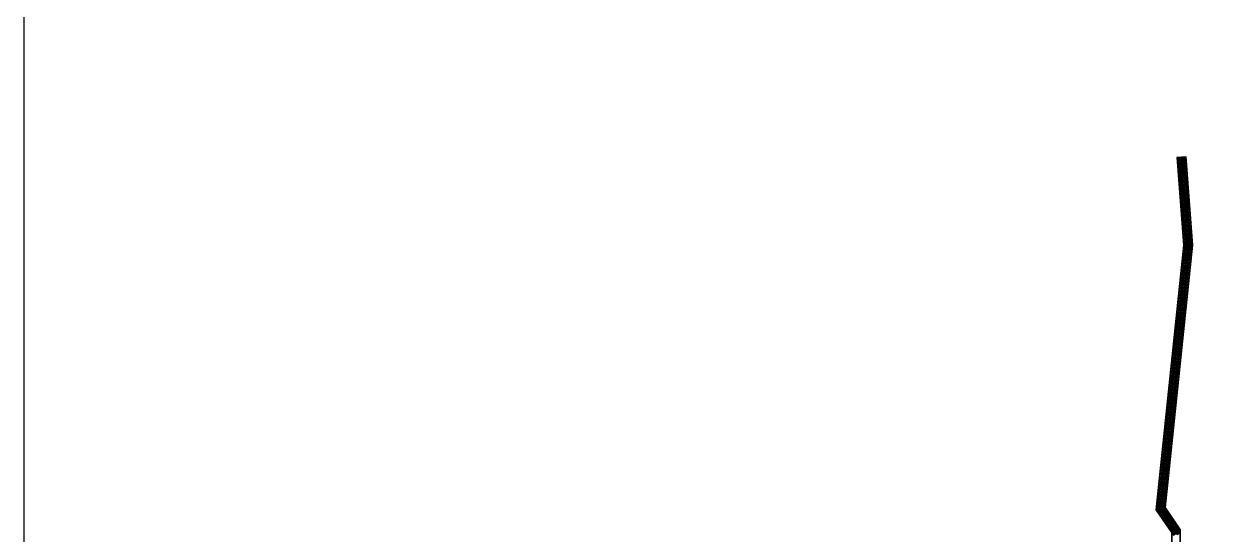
# Model space of a CAD drawing. Extents: x 833816 to 4746262, y -3629782 to -1973088.
# Drawn here: x 1669774 to 2028391, y -2539079 to -2387261 of the extents above; entities that cross this region are included whole.
import ezdxf

# ---------------------------------------------------------------- set-up
doc = ezdxf.new("R2010")
doc.units = 0
doc.header["$LTSCALE"] = 1000
doc.header["$MEASUREMENT"] = 0
doc.layers.add('W-FLOAT_BOWL浮筒', color=253, linetype='Continuous')

# ---------------------------------------------------------------- blocks, each defined once
blk = doc.blocks.new('浮筒')
at = {"layer": 'W-FLOAT_BOWL浮筒'}
blk.add_lwpolyline([(-230, -268), (268, -230), (230, 268), (-268, 230)], close=True, dxfattribs=at)
blk = doc.blocks.new('*U180')
at = {"color": 2, "const_width": 50}
blk.add_lwpolyline([(-1512, 0), (1512, 0)], dxfattribs=at)
blk = doc.blocks.new('*U181')
at = {"color": 0, "linetype": 'ByBlock', "lineweight": -2, "transparency": 16777216}
for p in [(0, 0), (0, -1500), (0, -3000), (0, -4500), (0, -6000), (0, -7500), (0, -9000), (0, -10500), (0, -12000), (0, -13500), (0, -15000), (0, -16500), (0, -18000), (0, -19500), (0, -21000), (0, -22500), (0, -24000)]:
    blk.add_blockref('*U180', p, dxfattribs=at)
blk = doc.blocks.new('*U183')
at = {"color": 2, "const_width": 50}
blk.add_lwpolyline([(-1512, 0), (1512, 0)], dxfattribs=at)
blk = doc.blocks.new('*U191')
at = {"color": 0, "linetype": 'ByBlock', "lineweight": -2, "transparency": 16777216}
for p in [(0, 0), (0, -1500), (0, -3000), (0, -4500), (0, -6000), (0, -7500), (0, -9000), (0, -10500), (0, -12000), (0, -13500), (0, -15000), (0, -16500), (0, -18000), (0, -19500), (0, -21000), (0, -22500), (0, -24000), (0, -25500), (0, -27000), (0, -28500), (0, -30000), (0, -31500), (0, -33000), (0, -34500), (0, -36000), (0, -37500), (0, -39000), (0, -40500), (0, -42000), (0, -43500), (0, -45000), (0, -46500), (0, -48000), (0, -49500), (0, -51000), (0, -52500), (0, -54000), (0, -55500), (0, -57000), (0, -58500), (0, -60000), (0, -61500), (0, -63000), (0, -64500), (0, -66000), (0, -67500), (0, -69000), (0, -70500), (0, -72000), (0, -73500), (0, -75000), (0, -76500), (0, -78000)]:
    blk.add_blockref('*U183', p, dxfattribs=at)
blk = doc.blocks.new('空格子')
at = {"layer": 'W-FLOAT_BOWL浮筒'}
h = blk.add_hatch(dxfattribs=at)
h.set_pattern_fill('ANSI31', color=256, scale=50)
h.set_pattern_definition([(45, (0, 0), (-56.127, 56.127), [])])
h.paths.add_polyline_path([(219, 263), (-280, 225), (-242, -274), (256, -236)])
blk.add_lwpolyline([(-242, -274), (256, -236), (219, 263), (-280, 225)], close=True, dxfattribs=at)
blk = doc.blocks.new('*U178')
at = {"color": 2, "const_width": 50}
blk.add_lwpolyline([(1617, 0), (-1617, 0)], dxfattribs=at)
blk = doc.blocks.new('*U190')
at = {"color": 0, "linetype": 'ByBlock', "lineweight": -2, "transparency": 16777216}
for p in [(0, 0), (0, -1500), (0, -3000), (0, -4500), (0, -6000), (0, -7500)]:
    blk.add_blockref('*U178', p, dxfattribs=at)

msp = doc.modelspace()

# ---------------------------------------------------------------- linework, layer by layer
msp.add_lwpolyline([(1669774, -1973087.8), (4746262.2, -1973087.8), (4746262.2, -3629782), (1669774, -3629782)], close=True)
at = {"color": 5}
for points in [[(2013699.6, -2559492.3), (2013710.8, -2537581.6), (2009194.2, -2530902.6), (2017339, -2452976.4), (2015351.9, -2426717), (2012659.6, -2426920.7), (2014628.4, -2452937.4), (2006406, -2531599.3), (2011010.4, -2538408.2), (2010986.1, -2585582.8)], [(2013599.5, -2559522.1), (2013610.8, -2537612.3), (2009091, -2530928.4), (2017238.6, -2452974.9), (2015259.7, -2426824.3), (2012766.8, -2427012.9), (2014728.8, -2452938.8), (2006509.2, -2531573.4), (2011110.4, -2538377.6), (2011086.1, -2585626.1)]]:
    msp.add_lwpolyline(points, dxfattribs=at)

# ---------------------------------------------------------------- block references
for name, p, rotation in [('空格子', (2013583.1, -2427698.6), 359.9999999994112), ('空格子', (2014081.7, -2427660.9), 359.9999999994112), ('空格子', (2014580.3, -2427623.1), 359.9999999994112), ('*U181', (2014213.3, -2428407.7), 4.32758768826826), ('空格子', (2013696.3, -2429194.3), 359.9999999994112), ('空格子', (2013809.5, -2430690), 359.9999999994112), ('空格子', (2014194.9, -2429156.6), 359.9999999994112), ('空格子', (2014308.1, -2430652.3), 359.9999999994112), ('空格子', (2014693.5, -2429118.9), 359.9999999994112), ('空格子', (2014806.6, -2430614.6), 359.9999999994112), ('空格子', (2013922.7, -2432185.8), 359.9999999994112), ('空格子', (2014035.9, -2433681.5), 359.9999999994112), ('空格子', (2014149.1, -2435177.2), 359.9999999994112), ('空格子', (2014421.3, -2432148), 359.9999999994112), ('空格子', (2014534.4, -2433643.8), 359.9999999994112), ('空格子', (2014647.6, -2435139.5), 359.9999999994112), ('空格子', (2014919.8, -2432110.3), 359.9999999994112), ('空格子', (2015033, -2433606), 359.9999999994112), ('空格子', (2015146.2, -2435101.7), 359.9999999994112), ('空格子', (2014262.2, -2436672.9), 359.9999999994112), ('空格子', (2014375.4, -2438168.6), 359.9999999994112), ('空格子', (2014760.8, -2436635.2), 359.9999999994112), ('空格子', (2014874, -2438130.9), 359.9999999994112), ('空格子', (2015259.4, -2436597.5), 359.9999999994112), ('空格子', (2015372.6, -2438093.2), 359.9999999994112), ('空格子', (2014488.6, -2439664.4), 359.9999999994112), ('空格子', (2014601.8, -2441160.1), 359.9999999994112), ('空格子', (2014987.2, -2439626.6), 359.9999999994112), ('空格子', (2015100.4, -2441122.4), 359.9999999994112), ('空格子', (2015485.8, -2439588.9), 359.9999999994112), ('空格子', (2015599, -2441084.6), 359.9999999994112), ('空格子', (2014715, -2442655.8), 359.9999999994112), ('空格子', (2014828.2, -2444151.5), 359.9999999994112), ('空格子', (2014941.4, -2445647.3), 359.9999999994112), ('空格子', (2015213.6, -2442618.1), 359.9999999994112), ('空格子', (2015326.8, -2444113.8), 359.9999999994112), ('空格子', (2015439.9, -2445609.5), 359.9999999994112), ('空格子', (2015712.1, -2442580.4), 359.9999999994112), ('空格子', (2015825.3, -2444076.1), 359.9999999994112), ('空格子', (2015938.5, -2445571.8), 359.9999999994112), ('空格子', (2015054.6, -2447143), 359.9999999994112), ('空格子', (2015167.8, -2448638.7), 359.9999999994112), ('空格子', (2015553.1, -2447105.3), 359.9999999994112), ('空格子', (2015666.3, -2448601), 359.9999999994112), ('空格子', (2016051.7, -2447067.5), 359.9999999994112), ('空格子', (2016164.9, -2448563.3), 359.9999999994112), ('*U191', (2015964.9, -2453068.2), 354.0331518505606), ('空格子', (2015280.9, -2450134.4), 359.9999999994112), ('空格子', (2015394.1, -2451630.2), 359.9999999994112), ('空格子', (2015779.5, -2450096.7), 359.9999999994112), ('空格子', (2015892.7, -2451592.4), 359.9999999994112), ('空格子', (2016278.1, -2450059), 359.9999999994112), ('空格子', (2016391.3, -2451554.7), 359.9999999994112), ('空格子', (2015097.5, -2456743.2), 349.7055641616595), ('空格子', (2015253.4, -2455251.4), 349.7055641616595), ('空格子', (2015409.4, -2453759.5), 349.7055641616595), ('空格子', (2015594.8, -2456795.2), 349.7055641616595), ('空格子', (2015750.7, -2455303.4), 349.7055641616595), ('空格子', (2015906.7, -2453811.5), 349.7055641616595), ('空格子', (2016248, -2455355.3), 349.7055641616595), ('空格子', (2016404, -2453863.5), 349.7055641616595), ('空格子', (2014785.6, -2459727), 349.7055641616595), ('空格子', (2014941.5, -2458235.1), 349.7055641616595), ('空格子', (2015282.9, -2459779), 349.7055641616595), ('空格子', (2015438.8, -2458287.1), 349.7055641616595), ('空格子', (2015780.2, -2459831), 349.7055641616595), ('空格子', (2015936.1, -2458339.1), 349.7055641616595), ('空格子', (2016092.1, -2456847.2), 349.7055641616595), ('空格子', (2014473.7, -2462710.7), 349.7055641616595), ('空格子', (2014629.7, -2461218.9), 349.7055641616595), ('空格子', (2014971, -2462762.7), 349.7055641616595), ('空格子', (2015127, -2461270.8), 349.7055641616595), ('空格子', (2015468.3, -2462814.7), 349.7055641616595), ('空格子', (2015624.2, -2461322.8), 349.7055641616595), ('空格子', (2014005.9, -2467186.4), 349.7055641616595), ('空格子', (2014161.8, -2465694.5), 349.7055641616595), ('空格子', (2014317.8, -2464202.6), 349.7055641616595), ('空格子', (2014503.2, -2467238.3), 349.7055641616595), ('空格子', (2014659.1, -2465746.5), 349.7055641616595), ('空格子', (2014815.1, -2464254.6), 349.7055641616595), ('空格子', (2015000.5, -2467290.3), 349.7055641616595), ('空格子', (2015156.4, -2465798.4), 349.7055641616595), ('空格子', (2015312.4, -2464306.6), 349.7055641616595), ('空格子', (2013694, -2470170.1), 349.7055641616595), ('空格子', (2013849.9, -2468678.2), 349.7055641616595), ('空格子', (2014191.3, -2470222.1), 349.7055641616595), ('空格子', (2014347.2, -2468730.2), 349.7055641616595), ('空格子', (2014688.6, -2470274.1), 349.7055641616595), ('空格子', (2014844.5, -2468782.2), 349.7055641616595), ('空格子', (2013226.2, -2474645.7), 349.7055641616595), ('空格子', (2013382.1, -2473153.8), 349.7055641616595), ('空格子', (2013538.1, -2471662), 349.7055641616595), ('空格子', (2013723.5, -2474697.7), 349.7055641616595), ('空格子', (2013879.4, -2473205.8), 349.7055641616595), ('空格子', (2014035.3, -2471713.9), 349.7055641616595), ('空格子', (2014220.8, -2474749.7), 349.7055641616595), ('空格子', (2014376.7, -2473257.8), 349.7055641616595), ('空格子', (2014532.6, -2471765.9), 349.7055641616595), ('空格子', (2012914.3, -2477629.5), 349.7055641616595), ('空格子', (2013070.2, -2476137.6), 349.7055641616595), ('空格子', (2013411.6, -2477681.4), 349.7055641616595), ('空格子', (2013567.5, -2476189.6), 349.7055641616595), ('空格子', (2013908.9, -2477733.4), 349.7055641616595), ('空格子', (2014064.8, -2476241.5), 349.7055641616595), ('空格子', (2012602.4, -2480613.2), 349.7055641616595), ('空格子', (2012758.3, -2479121.3), 349.7055641616595), ('空格子', (2013099.7, -2480665.2), 349.7055641616595), ('空格子', (2013255.6, -2479173.3), 349.7055641616595), ('空格子', (2013597, -2480717.2), 349.7055641616595), ('空格子', (2013752.9, -2479225.3), 349.7055641616595), ('空格子', (2012134.6, -2485088.8), 349.7055641616595), ('空格子', (2012290.5, -2483596.9), 349.7055641616595), ('空格子', (2012446.5, -2482105.1), 349.7055641616595), ('空格子', (2012631.9, -2485140.8), 349.7055641616595), ('空格子', (2012787.8, -2483648.9), 349.7055641616595), ('空格子', (2012943.7, -2482157), 349.7055641616595), ('空格子', (2013129.2, -2485192.8), 349.7055641616595), ('空格子', (2013285.1, -2483700.9), 349.7055641616595), ('空格子', (2013441, -2482209), 349.7055641616595), ('空格子', (2011822.7, -2488072.6), 349.7055641616595), ('空格子', (2011978.7, -2486580.7), 349.7055641616595), ('空格子', (2012320, -2488124.5), 349.7055641616595), ('空格子', (2012476, -2486632.7), 349.7055641616595), ('空格子', (2012817.3, -2488176.5), 349.7055641616595), ('空格子', (2012973.2, -2486684.7), 349.7055641616595), ('空格子', (2011354.9, -2492548.2), 349.7055641616595), ('空格子', (2011510.9, -2491056.3), 349.7055641616595), ('空格子', (2011666.8, -2489564.4), 349.7055641616595), ('空格子', (2011852.2, -2492600.2), 349.7055641616595), ('空格子', (2012008.2, -2491108.3), 349.7055641616595), ('空格子', (2012164.1, -2489616.4), 349.7055641616595), ('空格子', (2012349.5, -2492652.1), 349.7055641616595), ('空格子', (2012505.5, -2491160.3), 349.7055641616595), ('空格子', (2012661.4, -2489668.4), 349.7055641616595), ('空格子', (2011043.1, -2495531.9), 349.7055641616595), ('空格子', (2011199, -2494040.1), 349.7055641616595), ('空格子', (2011540.4, -2495583.9), 349.7055641616595), ('空格子', (2011696.3, -2494092), 349.7055641616595), ('空格子', (2012037.7, -2495635.9), 349.7055641616595), ('空格子', (2012193.6, -2494144), 349.7055641616595), ('空格子', (2010731.2, -2498515.7), 349.7055641616595), ('空格子', (2010887.2, -2497023.8), 349.7055641616595), ('空格子', (2011228.5, -2498567.7), 349.7055641616595), ('空格子', (2011384.5, -2497075.8), 349.7055641616595), ('空格子', (2011725.8, -2498619.6), 349.7055641616595), ('空格子', (2011881.7, -2497127.8), 349.7055641616595), ('空格子', (2010263.4, -2502991.3), 349.7055641616595), ('空格子', (2010419.4, -2501499.4), 349.7055641616595), ('空格子', (2010575.3, -2500007.6), 349.7055641616595), ('空格子', (2010760.7, -2503043.3), 349.7055641616595), ('空格子', (2010916.7, -2501551.4), 349.7055641616595), ('空格子', (2011072.6, -2500059.5), 349.7055641616595), ('空格子', (2011258, -2503095.3), 349.7055641616595), ('空格子', (2011414, -2501603.4), 349.7055641616595), ('空格子', (2011569.9, -2500111.5), 349.7055641616595), ('空格子', (2009951.6, -2505975), 349.7055641616595), ('空格子', (2010107.5, -2504483.2), 349.7055641616595), ('空格子', (2010448.9, -2506027), 349.7055641616595), ('空格子', (2010604.8, -2504535.1), 349.7055641616595), ('空格子', (2010946.2, -2506079), 349.7055641616595), ('空格子', (2011102.1, -2504587.1), 349.7055641616595), ('空格子', (2009483.8, -2510450.7), 349.7055641616595), ('空格子', (2009639.7, -2508958.8), 349.7055641616595), ('空格子', (2009795.7, -2507466.9), 349.7055641616595), ('空格子', (2009981.1, -2510502.6), 349.7055641616595), ('空格子', (2010137, -2509010.8), 349.7055641616595), ('空格子', (2010292.9, -2507518.9), 349.7055641616595), ('空格子', (2010478.4, -2510554.6), 349.7055641616595), ('空格子', (2010634.3, -2509062.8), 349.7055641616595), ('空格子', (2010790.2, -2507570.9), 349.7055641616595), ('空格子', (2009171.9, -2513434.4), 349.7055641616595), ('空格子', (2009327.9, -2511942.5), 349.7055641616595), ('空格子', (2009669.2, -2513486.4), 349.7055641616595), ('空格子', (2009825.2, -2511994.5), 349.7055641616595), ('空格子', (2010166.5, -2513538.4), 349.7055641616595), ('空格子', (2010322.4, -2512046.5), 349.7055641616595), ('空格子', (2008860.1, -2516418.2), 349.7055641616595), ('空格子', (2009016, -2514926.3), 349.7055641616595), ('空格子', (2009357.4, -2516470.1), 349.7055641616595), ('空格子', (2009513.3, -2514978.3), 349.7055641616595), ('空格子', (2009854.7, -2516522.1), 349.7055641616595), ('空格子', (2010010.6, -2515030.2), 349.7055641616595), ('空格子', (2008392.3, -2520893.8), 349.7055641616595), ('空格子', (2008548.2, -2519401.9), 349.7055641616595), ('空格子', (2008704.1, -2517910), 349.7055641616595), ('空格子', (2008889.6, -2520945.8), 349.7055641616595), ('空格子', (2009045.5, -2519453.9), 349.7055641616595), ('空格子', (2009201.4, -2517962), 349.7055641616595), ('空格子', (2009386.9, -2520997.7), 349.7055641616595), ('空格子', (2009542.8, -2519505.9), 349.7055641616595), ('空格子', (2009698.7, -2518014), 349.7055641616595), ('空格子', (2008080.4, -2523877.5), 349.7055641616595), ('空格子', (2008236.4, -2522385.6), 349.7055641616595), ('空格子', (2008577.7, -2523929.5), 349.7055641616595), ('空格子', (2008733.6, -2522437.6), 349.7055641616595), ('空格子', (2009075, -2523981.5), 349.7055641616595), ('空格子', (2009230.9, -2522489.6), 349.7055641616595), ('空格子', (2007612.6, -2528353.1), 349.7055641616595), ('空格子', (2007768.5, -2526861.3), 349.7055641616595), ('空格子', (2007924.5, -2525369.4), 349.7055641616595), ('空格子', (2008109.9, -2528405.1), 349.7055641616595), ('空格子', (2008265.8, -2526913.2), 349.7055641616595), ('空格子', (2008421.8, -2525421.4), 349.7055641616595), ('空格子', (2008607.2, -2528457.1), 349.7055641616595), ('空格子', (2008763.1, -2526965.2), 349.7055641616595), ('空格子', (2008919.1, -2525473.4), 349.7055641616595), ('*U190', (2008018.5, -2531902.4), 34.06777891715517), ('空格子', (2007456.7, -2529845), 349.7055641616595), ('空格子', (2007953.9, -2529897), 349.7055641616595), ('空格子', (2008451.2, -2529949), 349.7055641616595), ('空格子', (2009012.8, -2532129.8), 29.74019122825422), ('空格子', (2008184.4, -2532689.9), 29.74019122825422), ('空格子', (2008598.6, -2532409.8), 29.74019122825422), ('空格子', (2009024.6, -2533932.5), 29.74019122825422), ('空格子', (2009438.8, -2533652.4), 29.74019122825422), ('空格子', (2009853, -2533372.3), 29.74019122825422), ('空格子', (2009864.9, -2535175.1), 29.74019122825422), ('空格子', (2010279.1, -2534895), 29.74019122825422), ('空格子', (2010693.3, -2534614.9), 29.74019122825422), ('空格子', (2010705.2, -2536417.6), 29.74019122825422), ('空格子', (2011119.3, -2536137.5), 29.74019122825422), ('空格子', (2011533.5, -2535857.5), 29.74019122825422), ('空格子', (2011545.4, -2537660.2), 29.74019122825422), ('空格子', (2011959.6, -2537380.1), 29.74019122825422), ('空格子', (2012373.8, -2537100), 29.74019122825422)]:
    msp.add_blockref(name, p, dxfattribs=dict(rotation=rotation))
at = {"layer": 'W-FLOAT_BOWL浮筒'}
for p, rotation in [((2013035, -2427243.3), 359.9999999994112), ((2013072.7, -2427741.9), 359.9999999994112), ((2013533.6, -2427205.6), 359.9999999994112), ((2014032.1, -2427167.9), 359.9999999994112), ((2014530.7, -2427130.1), 359.9999999994112), ((2015029.3, -2427092.4), 359.9999999994112), ((2015067, -2427591), 359.9999999994112), ((2015104.7, -2428089.6), 359.9999999994112), ((2013110.4, -2428240.5), 359.9999999994112), ((2013148.2, -2428739.1), 359.9999999994112), ((2013185.9, -2429237.6), 359.9999999994112), ((2013223.6, -2429736.2), 359.9999999994112), ((2013261.4, -2430234.8), 359.9999999994112), ((2013299.1, -2430733.4), 359.9999999994112), ((2013336.8, -2431231.9), 359.9999999994112), ((2013609, -2428202.8), 359.9999999994112), ((2013646.7, -2428701.3), 359.9999999994112), ((2013722.2, -2429698.5), 359.9999999994112), ((2013759.9, -2430197.1), 359.9999999994112), ((2013835.4, -2431194.2), 359.9999999994112), ((2014107.6, -2428165), 359.9999999994112), ((2014145.3, -2428663.6), 359.9999999994112), ((2014220.8, -2429660.8), 359.9999999994112), ((2014258.5, -2430159.3), 359.9999999994112), ((2014334, -2431156.5), 359.9999999994112), ((2014371.7, -2431655), 359.9999999994112), ((2014606.2, -2428127.3), 359.9999999994112), ((2014643.9, -2428625.9), 359.9999999994112), ((2014719.4, -2429623), 359.9999999994112), ((2014757.1, -2430121.6), 359.9999999994112), ((2014832.5, -2431118.7), 359.9999999994112), ((2014870.3, -2431617.3), 359.9999999994112), ((2015142.5, -2428588.1), 359.9999999994112), ((2015180.2, -2429086.7), 359.9999999994112), ((2015217.9, -2429585.3), 359.9999999994112), ((2015255.7, -2430083.9), 359.9999999994112), ((2015293.4, -2430582.4), 359.9999999994112), ((2015331.1, -2431081), 359.9999999994112), ((2015368.8, -2431579.6), 359.9999999994112), ((2013374.5, -2431730.5), 359.9999999994112), ((2013412.3, -2432229.1), 359.9999999994112), ((2013450, -2432727.7), 359.9999999994112), ((2013487.7, -2433226.2), 359.9999999994112), ((2013525.5, -2433724.8), 359.9999999994112), ((2013563.2, -2434223.4), 359.9999999994112), ((2013600.9, -2434722), 359.9999999994112), ((2013638.7, -2435220.5), 359.9999999994112), ((2013873.1, -2431692.8), 359.9999999994112), ((2013948.6, -2432689.9), 359.9999999994112), ((2013986.3, -2433188.5), 359.9999999994112), ((2014061.8, -2434185.7), 359.9999999994112), ((2014099.5, -2434684.2), 359.9999999994112), ((2014447.2, -2432652.2), 359.9999999994112), ((2014484.9, -2433150.8), 359.9999999994112), ((2014560.3, -2434147.9), 359.9999999994112), ((2014598.1, -2434646.5), 359.9999999994112), ((2014945.7, -2432614.5), 359.9999999994112), ((2014983.5, -2433113), 359.9999999994112), ((2015058.9, -2434110.2), 359.9999999994112), ((2015096.6, -2434608.8), 359.9999999994112), ((2015406.6, -2432078.2), 359.9999999994112), ((2015444.3, -2432576.7), 359.9999999994112), ((2015482, -2433075.3), 359.9999999994112), ((2015519.8, -2433573.9), 359.9999999994112), ((2015557.5, -2434072.5), 359.9999999994112), ((2015595.2, -2434571), 359.9999999994112), ((2015633, -2435069.6), 359.9999999994112), ((2013676.4, -2435719.1), 359.9999999994112), ((2013714.1, -2436217.7), 359.9999999994112), ((2013751.8, -2436716.3), 359.9999999994112), ((2013789.6, -2437214.8), 359.9999999994112), ((2013827.3, -2437713.4), 359.9999999994112), ((2013865, -2438212), 359.9999999994112), ((2013902.8, -2438710.6), 359.9999999994112), ((2014175, -2435681.4), 359.9999999994112), ((2014212.7, -2436179.9), 359.9999999994112), ((2014288.1, -2437177.1), 359.9999999994112), ((2014325.9, -2437675.7), 359.9999999994112), ((2014401.3, -2438672.8), 359.9999999994112), ((2014673.5, -2435643.6), 359.9999999994112), ((2014711.3, -2436142.2), 359.9999999994112), ((2014786.7, -2437139.4), 359.9999999994112), ((2014824.5, -2437637.9), 359.9999999994112), ((2014899.9, -2438635.1), 359.9999999994112), ((2015172.1, -2435605.9), 359.9999999994112), ((2015209.8, -2436104.5), 359.9999999994112), ((2015285.3, -2437101.6), 359.9999999994112), ((2015323, -2437600.2), 359.9999999994112), ((2015398.5, -2438597.4), 359.9999999994112), ((2015670.7, -2435568.2), 359.9999999994112), ((2015708.4, -2436066.8), 359.9999999994112), ((2015746.1, -2436565.3), 359.9999999994112), ((2015783.9, -2437063.9), 359.9999999994112), ((2015821.6, -2437562.5), 359.9999999994112), ((2015859.3, -2438061.1), 359.9999999994112), ((2015897.1, -2438559.6), 359.9999999994112), ((2013940.5, -2439209.1), 359.9999999994112), ((2013978.2, -2439707.7), 359.9999999994112), ((2014016, -2440206.3), 359.9999999994112), ((2014053.7, -2440704.8), 359.9999999994112), ((2014091.4, -2441203.4), 359.9999999994112), ((2014129.1, -2441702), 359.9999999994112), ((2014166.9, -2442200.6), 359.9999999994112), ((2014439.1, -2439171.4), 359.9999999994112), ((2014514.5, -2440168.5), 359.9999999994112), ((2014552.3, -2440667.1), 359.9999999994112), ((2014627.7, -2441664.3), 359.9999999994112), ((2014665.4, -2442162.8), 359.9999999994112), ((2014937.6, -2439133.7), 359.9999999994112), ((2015013.1, -2440130.8), 359.9999999994112), ((2015050.8, -2440629.4), 359.9999999994112), ((2015126.3, -2441626.5), 359.9999999994112), ((2015164, -2442125.1), 359.9999999994112), ((2015436.2, -2439095.9), 359.9999999994112), ((2015511.7, -2440093.1), 359.9999999994112), ((2015549.4, -2440591.7), 359.9999999994112), ((2015624.9, -2441588.8), 359.9999999994112), ((2015662.6, -2442087.4), 359.9999999994112), ((2015934.8, -2439058.2), 359.9999999994112), ((2015972.5, -2439556.8), 359.9999999994112), ((2016010.2, -2440055.4), 359.9999999994112), ((2016048, -2440553.9), 359.9999999994112), ((2016085.7, -2441052.5), 359.9999999994112), ((2016123.4, -2441551.1), 359.9999999994112), ((2016161.2, -2442049.7), 359.9999999994112), ((2014204.6, -2442699.1), 359.9999999994112), ((2014242.3, -2443197.7), 359.9999999994112), ((2014280.1, -2443696.3), 359.9999999994112), ((2014317.8, -2444194.9), 359.9999999994112), ((2014355.5, -2444693.4), 359.9999999994112), ((2014393.2, -2445192), 359.9999999994112), ((2014431, -2445690.6), 359.9999999994112), ((2014740.9, -2443160), 359.9999999994112), ((2014778.6, -2443658.6), 359.9999999994112), ((2014854.1, -2444655.7), 359.9999999994112), ((2014891.8, -2445154.3), 359.9999999994112), ((2015239.5, -2443122.3), 359.9999999994112), ((2015277.2, -2443620.8), 359.9999999994112), ((2015352.7, -2444618), 359.9999999994112), ((2015390.4, -2445116.6), 359.9999999994112), ((2015738, -2443084.5), 359.9999999994112), ((2015775.8, -2443583.1), 359.9999999994112), ((2015851.2, -2444580.3), 359.9999999994112), ((2015889, -2445078.8), 359.9999999994112), ((2016198.9, -2442548.2), 359.9999999994112), ((2016236.6, -2443046.8), 359.9999999994112), ((2016274.4, -2443545.4), 359.9999999994112), ((2016312.1, -2444044), 359.9999999994112), ((2016349.8, -2444542.5), 359.9999999994112), ((2016387.5, -2445041.1), 359.9999999994112), ((2016425.3, -2445539.7), 359.9999999994112), ((2014468.7, -2446189.2), 359.9999999994112), ((2014506.4, -2446687.7), 359.9999999994112), ((2014544.2, -2447186.3), 359.9999999994112), ((2014581.9, -2447684.9), 359.9999999994112), ((2014619.6, -2448183.5), 359.9999999994112), ((2014657.4, -2448682), 359.9999999994112), ((2014695.1, -2449180.6), 359.9999999994112), ((2014967.3, -2446151.4), 359.9999999994112), ((2015005, -2446650), 359.9999999994112), ((2015080.5, -2447647.2), 359.9999999994112), ((2015118.2, -2448145.7), 359.9999999994112), ((2015193.7, -2449142.9), 359.9999999994112), ((2015465.9, -2446113.7), 359.9999999994112), ((2015503.6, -2446612.3), 359.9999999994112), ((2015579, -2447609.4), 359.9999999994112), ((2015616.8, -2448108), 359.9999999994112), ((2015692.2, -2449105.2), 359.9999999994112), ((2015730, -2449603.7), 359.9999999994112), ((2015964.4, -2446076), 359.9999999994112), ((2016002.2, -2446574.6), 359.9999999994112), ((2016077.6, -2447571.7), 359.9999999994112), ((2016115.3, -2448070.3), 359.9999999994112), ((2016190.8, -2449067.4), 359.9999999994112), ((2016228.5, -2449566), 359.9999999994112), ((2016463, -2446038.2), 359.9999999994112), ((2016500.7, -2446536.8), 359.9999999994112), ((2016538.5, -2447035.4), 359.9999999994112), ((2016576.2, -2447534), 359.9999999994112), ((2016613.9, -2448032.5), 359.9999999994112), ((2016651.6, -2448531.1), 359.9999999994112), ((2016689.4, -2449029.7), 359.9999999994112), ((2016727.1, -2449528.3), 359.9999999994112), ((2014732.8, -2449679.2), 359.9999999994112), ((2014770.5, -2450177.8), 359.9999999994112), ((2014808.3, -2450676.3), 359.9999999994112), ((2014846, -2451174.9), 359.9999999994112), ((2014883.7, -2451673.5), 359.9999999994112), ((2014951.4, -2453213.6), 349.7050315343828), ((2014921.5, -2452172.1), 359.9999999994112), ((2014959.2, -2452670.6), 359.9999999994112), ((2015231.4, -2449641.5), 359.9999999994112), ((2015306.8, -2450638.6), 359.9999999994112), ((2015344.6, -2451137.2), 359.9999999994112), ((2015420, -2452134.3), 359.9999999994112), ((2015457.8, -2452632.9), 359.9999999994112), ((2015805.4, -2450600.9), 359.9999999994112), ((2015843.1, -2451099.5), 359.9999999994112), ((2015918.6, -2452096.6), 359.9999999994112), ((2015956.3, -2452595.2), 359.9999999994112), ((2016304, -2450563.1), 359.9999999994112), ((2016341.7, -2451061.7), 359.9999999994112), ((2016417.2, -2452058.9), 359.9999999994112), ((2016454.9, -2452557.4), 359.9999999994112), ((2016764.8, -2450026.8), 359.9999999994112), ((2016802.6, -2450525.4), 359.9999999994112), ((2016840.3, -2451024), 359.9999999994112), ((2016878, -2451522.6), 359.9999999994112), ((2016915.8, -2452021.1), 359.9999999994112), ((2016953.5, -2452519.7), 359.9999999994112), ((2014587.6, -2456694.7), 349.7050315343828), ((2014639.5, -2456197.4), 349.7050315343828), ((2014691.5, -2455700.1), 349.7050315343828), ((2014743.5, -2455202.8), 349.7050315343828), ((2014795.5, -2454705.5), 349.7050315343828), ((2014847.5, -2454208.2), 349.7050315343828), ((2014899.5, -2453710.9), 349.7050315343828), ((2015136.8, -2456249.4), 349.7050315343828), ((2015188.8, -2455752.1), 349.7050315343828), ((2015292.8, -2454757.5), 349.7050315343828), ((2015344.8, -2454260.2), 349.7050315343828), ((2015448.7, -2453265.6), 349.7050315343828), ((2015634.1, -2456301.3), 349.7050315343828), ((2015686.1, -2455804), 349.7050315343828), ((2015790.1, -2454809.5), 349.7050315343828), ((2015842.1, -2454312.2), 349.7050315343828), ((2015946, -2453317.6), 349.7050315343828), ((2016131.4, -2456353.3), 349.7050315343828), ((2016183.4, -2455856), 349.7050315343828), ((2016287.4, -2454861.4), 349.7050315343828), ((2016339.3, -2454364.2), 349.7050315343828), ((2016443.3, -2453369.6), 349.7050315343828), ((2016628.7, -2456405.3), 349.7050315343828), ((2016680.7, -2455908), 349.7050315343828), ((2016732.7, -2455410.7), 349.7050315343828), ((2016784.7, -2454913.4), 349.7050315343828), ((2016836.6, -2454416.1), 349.7050315343828), ((2016888.6, -2453918.8), 349.7050315343828), ((2016940.6, -2453421.6), 349.7050315343828), ((2014223.7, -2460175.7), 349.7050315343828), ((2014275.7, -2459678.4), 349.7050315343828), ((2014327.7, -2459181.1), 349.7050315343828), ((2014379.6, -2458683.8), 349.7050315343828), ((2014431.6, -2458186.5), 349.7050315343828), ((2014483.6, -2457689.2), 349.7050315343828), ((2014535.6, -2457192), 349.7050315343828), ((2014721, -2460227.7), 349.7050315343828), ((2014825, -2459233.1), 349.7050315343828), ((2014876.9, -2458735.8), 349.7050315343828), ((2014980.9, -2457741.2), 349.7050315343828), ((2015032.9, -2457243.9), 349.7050315343828), ((2015218.3, -2460279.7), 349.7050315343828), ((2015322.2, -2459285.1), 349.7050315343828), ((2015374.2, -2458787.8), 349.7050315343828), ((2015478.2, -2457793.2), 349.7050315343828), ((2015530.2, -2457295.9), 349.7050315343828), ((2015715.6, -2460331.6), 349.7050315343828), ((2015819.5, -2459337.1), 349.7050315343828), ((2015871.5, -2458839.8), 349.7050315343828), ((2015975.5, -2457845.2), 349.7050315343828), ((2016027.5, -2457347.9), 349.7050315343828), ((2016212.9, -2460383.6), 349.7050315343828), ((2016264.8, -2459886.3), 349.7050315343828), ((2016316.8, -2459389), 349.7050315343828), ((2016368.8, -2458891.8), 349.7050315343828), ((2016420.8, -2458394.5), 349.7050315343828), ((2016472.8, -2457897.2), 349.7050315343828), ((2016524.7, -2457399.9), 349.7050315343828), ((2016576.7, -2456902.6), 349.7050315343828), ((2013859.8, -2463656.7), 349.7050315343828), ((2013911.8, -2463159.4), 349.7050315343828), ((2013963.8, -2462662.2), 349.7050315343828), ((2014015.8, -2462164.9), 349.7050315343828), ((2014067.8, -2461667.6), 349.7050315343828), ((2014119.7, -2461170.3), 349.7050315343828), ((2014171.7, -2460673), 349.7050315343828), ((2014357.1, -2463708.7), 349.7050315343828), ((2014409.1, -2463211.4), 349.7050315343828), ((2014513.1, -2462216.8), 349.7050315343828), ((2014565, -2461719.6), 349.7050315343828), ((2014669, -2460725), 349.7050315343828), ((2014854.4, -2463760.7), 349.7050315343828), ((2014906.4, -2463263.4), 349.7050315343828), ((2015010.4, -2462268.8), 349.7050315343828), ((2015062.3, -2461771.5), 349.7050315343828), ((2015166.3, -2460777), 349.7050315343828), ((2015351.7, -2463812.7), 349.7050315343828), ((2015403.7, -2463315.4), 349.7050315343828), ((2015507.6, -2462320.8), 349.7050315343828), ((2015559.6, -2461823.5), 349.7050315343828), ((2015663.6, -2460828.9), 349.7050315343828), ((2015849, -2463864.7), 349.7050315343828), ((2015901, -2463367.4), 349.7050315343828), ((2015953, -2462870.1), 349.7050315343828), ((2016004.9, -2462372.8), 349.7050315343828), ((2016056.9, -2461875.5), 349.7050315343828), ((2016108.9, -2461378.2), 349.7050315343828), ((2016160.9, -2460880.9), 349.7050315343828), ((2013496, -2467137.8), 349.7050315343828), ((2013547.9, -2466640.5), 349.7050315343828), ((2013599.9, -2466143.2), 349.7050315343828), ((2013651.9, -2465645.9), 349.7050315343828), ((2013703.9, -2465148.6), 349.7050315343828), ((2013755.9, -2464651.3), 349.7050315343828), ((2013807.8, -2464154), 349.7050315343828), ((2014045.2, -2466692.5), 349.7050315343828), ((2014097.2, -2466195.2), 349.7050315343828), ((2014201.2, -2465200.6), 349.7050315343828), ((2014253.2, -2464703.3), 349.7050315343828), ((2014542.5, -2466744.4), 349.7050315343828), ((2014594.5, -2466247.1), 349.7050315343828), ((2014698.5, -2465252.6), 349.7050315343828), ((2014750.4, -2464755.3), 349.7050315343828), ((2015039.8, -2466796.4), 349.7050315343828), ((2015091.8, -2466299.1), 349.7050315343828), ((2015195.8, -2465304.5), 349.7050315343828), ((2015247.7, -2464807.3), 349.7050315343828), ((2015485.1, -2467345.7), 349.7050315343828), ((2015537.1, -2466848.4), 349.7050315343828), ((2015589.1, -2466351.1), 349.7050315343828), ((2015641.1, -2465853.8), 349.7050315343828), ((2015693, -2465356.5), 349.7050315343828), ((2015745, -2464859.2), 349.7050315343828), ((2015797, -2464362), 349.7050315343828), ((2013080.1, -2471116.1), 349.7050315343828), ((2013132.1, -2470618.8), 349.7050315343828), ((2013184.1, -2470121.5), 349.7050315343828), ((2013236.1, -2469624.2), 349.7050315343828), ((2013288, -2469126.9), 349.7050315343828), ((2013340, -2468629.6), 349.7050315343828), ((2013392, -2468132.4), 349.7050315343828), ((2013444, -2467635.1), 349.7050315343828), ((2013577.4, -2471168.1), 349.7050315343828), ((2013629.4, -2470670.8), 349.7050315343828), ((2013733.3, -2469676.2), 349.7050315343828), ((2013785.3, -2469178.9), 349.7050315343828), ((2013889.3, -2468184.3), 349.7050315343828), ((2013941.3, -2467687), 349.7050315343828), ((2014126.7, -2470722.8), 349.7050315343828), ((2014230.6, -2469728.2), 349.7050315343828), ((2014282.6, -2469230.9), 349.7050315343828), ((2014386.6, -2468236.3), 349.7050315343828), ((2014438.6, -2467739), 349.7050315343828), ((2014624, -2470774.7), 349.7050315343828), ((2014727.9, -2469780.2), 349.7050315343828), ((2014779.9, -2469282.9), 349.7050315343828), ((2014883.9, -2468288.3), 349.7050315343828), ((2014935.9, -2467791), 349.7050315343828), ((2015121.3, -2470826.7), 349.7050315343828), ((2015173.2, -2470329.4), 349.7050315343828), ((2015225.2, -2469832.1), 349.7050315343828), ((2015277.2, -2469334.9), 349.7050315343828), ((2015329.2, -2468837.6), 349.7050315343828), ((2015381.2, -2468340.3), 349.7050315343828), ((2015433.1, -2467843), 349.7050315343828), ((2012716.2, -2474597.1), 349.7050315343828), ((2012768.2, -2474099.8), 349.7050315343828), ((2012820.2, -2473602.5), 349.7050315343828), ((2012872.2, -2473105.3), 349.7050315343828), ((2012924.2, -2472608), 349.7050315343828), ((2012976.2, -2472110.7), 349.7050315343828), ((2013028.1, -2471613.4), 349.7050315343828), ((2013265.5, -2474151.8), 349.7050315343828), ((2013317.5, -2473654.5), 349.7050315343828), ((2013421.5, -2472659.9), 349.7050315343828), ((2013473.4, -2472162.7), 349.7050315343828), ((2013762.8, -2474203.8), 349.7050315343828), ((2013814.8, -2473706.5), 349.7050315343828), ((2013918.8, -2472711.9), 349.7050315343828), ((2013970.7, -2472214.6), 349.7050315343828), ((2014074.7, -2471220.1), 349.7050315343828), ((2014260.1, -2474255.8), 349.7050315343828), ((2014312.1, -2473758.5), 349.7050315343828), ((2014416, -2472763.9), 349.7050315343828), ((2014468, -2472266.6), 349.7050315343828), ((2014572, -2471272), 349.7050315343828), ((2014757.4, -2474307.8), 349.7050315343828), ((2014809.4, -2473810.5), 349.7050315343828), ((2014861.4, -2473313.2), 349.7050315343828), ((2014913.3, -2472815.9), 349.7050315343828), ((2014965.3, -2472318.6), 349.7050315343828), ((2015017.3, -2471821.3), 349.7050315343828), ((2015069.3, -2471324), 349.7050315343828), ((2012352.4, -2478078.2), 349.7050315343828), ((2012404.4, -2477580.9), 349.7050315343828), ((2012456.3, -2477083.6), 349.7050315343828), ((2012508.3, -2476586.3), 349.7050315343828), ((2012560.3, -2476089), 349.7050315343828), ((2012612.3, -2475591.7), 349.7050315343828), ((2012664.3, -2475094.4), 349.7050315343828), ((2012849.7, -2478130.1), 349.7050315343828), ((2012953.6, -2477135.6), 349.7050315343828), ((2013005.6, -2476638.3), 349.7050315343828), ((2013109.6, -2475643.7), 349.7050315343828), ((2013161.6, -2475146.4), 349.7050315343828), ((2013347, -2478182.1), 349.7050315343828), ((2013450.9, -2477187.5), 349.7050315343828), ((2013502.9, -2476690.3), 349.7050315343828), ((2013606.9, -2475695.7), 349.7050315343828), ((2013658.8, -2475198.4), 349.7050315343828), ((2013844.2, -2478234.1), 349.7050315343828), ((2013948.2, -2477239.5), 349.7050315343828), ((2014000.2, -2476742.2), 349.7050315343828), ((2014104.2, -2475747.7), 349.7050315343828), ((2014156.1, -2475250.4), 349.7050315343828), ((2014341.5, -2478286.1), 349.7050315343828), ((2014393.5, -2477788.8), 349.7050315343828), ((2014445.5, -2477291.5), 349.7050315343828), ((2014497.5, -2476794.2), 349.7050315343828), ((2014549.5, -2476296.9), 349.7050315343828), ((2014601.4, -2475799.6), 349.7050315343828), ((2014653.4, -2475302.3), 349.7050315343828), ((2014705.4, -2474805.1), 349.7050315343828), ((2011988.5, -2481559.2), 349.7050315343828), ((2012040.5, -2481061.9), 349.7050315343828), ((2012092.5, -2480564.6), 349.7050315343828), ((2012144.5, -2480067.3), 349.7050315343828), ((2012196.4, -2479570), 349.7050315343828), ((2012248.4, -2479072.7), 349.7050315343828), ((2012300.4, -2478575.5), 349.7050315343828), ((2012485.8, -2481611.2), 349.7050315343828), ((2012537.8, -2481113.9), 349.7050315343828), ((2012641.7, -2480119.3), 349.7050315343828), ((2012693.7, -2479622), 349.7050315343828), ((2012797.7, -2478627.4), 349.7050315343828), ((2012983.1, -2481663.2), 349.7050315343828), ((2013035.1, -2481165.9), 349.7050315343828), ((2013139, -2480171.3), 349.7050315343828), ((2013191, -2479674), 349.7050315343828), ((2013295, -2478679.4), 349.7050315343828), ((2013480.4, -2481715.1), 349.7050315343828), ((2013532.4, -2481217.8), 349.7050315343828), ((2013636.3, -2480223.3), 349.7050315343828), ((2013688.3, -2479726), 349.7050315343828), ((2013792.3, -2478731.4), 349.7050315343828), ((2013977.7, -2481767.1), 349.7050315343828), ((2014029.7, -2481269.8), 349.7050315343828), ((2014081.6, -2480772.5), 349.7050315343828), ((2014133.6, -2480275.3), 349.7050315343828), ((2014185.6, -2479778), 349.7050315343828), ((2014237.6, -2479280.7), 349.7050315343828), ((2014289.6, -2478783.4), 349.7050315343828), ((2011624.6, -2485040.2), 349.7050315343828), ((2011676.6, -2484542.9), 349.7050315343828), ((2011728.6, -2484045.7), 349.7050315343828), ((2011780.6, -2483548.4), 349.7050315343828), ((2011832.6, -2483051.1), 349.7050315343828), ((2011884.5, -2482553.8), 349.7050315343828), ((2011936.5, -2482056.5), 349.7050315343828), ((2012173.9, -2484594.9), 349.7050315343828), ((2012225.9, -2484097.6), 349.7050315343828), ((2012329.9, -2483103), 349.7050315343828), ((2012381.8, -2482605.8), 349.7050315343828), ((2012671.2, -2484646.9), 349.7050315343828), ((2012723.2, -2484149.6), 349.7050315343828), ((2012827.2, -2483155), 349.7050315343828), ((2012879.1, -2482657.7), 349.7050315343828), ((2013168.5, -2484698.9), 349.7050315343828), ((2013220.5, -2484201.6), 349.7050315343828), ((2013324.5, -2483207), 349.7050315343828), ((2013376.4, -2482709.7), 349.7050315343828), ((2013613.8, -2485248.2), 349.7050315343828), ((2013665.8, -2484750.9), 349.7050315343828), ((2013717.8, -2484253.6), 349.7050315343828), ((2013769.7, -2483756.3), 349.7050315343828), ((2013821.7, -2483259), 349.7050315343828), ((2013873.7, -2482761.7), 349.7050315343828), ((2013925.7, -2482264.4), 349.7050315343828), ((2011208.8, -2489018.6), 349.7050315343828), ((2011260.8, -2488521.3), 349.7050315343828), ((2011312.8, -2488024), 349.7050315343828), ((2011364.7, -2487526.7), 349.7050315343828), ((2011416.7, -2487029.4), 349.7050315343828), ((2011468.7, -2486532.1), 349.7050315343828), ((2011520.7, -2486034.8), 349.7050315343828), ((2011572.7, -2485537.5), 349.7050315343828), ((2011706.2, -2489070.5), 349.7050315343828), ((2011758.1, -2488573.3), 349.7050315343828), ((2011862.1, -2487578.7), 349.7050315343828), ((2011914.1, -2487081.4), 349.7050315343828), ((2012018, -2486086.8), 349.7050315343828), ((2012070, -2485589.5), 349.7050315343828), ((2012255.4, -2488625.2), 349.7050315343828), ((2012359.4, -2487630.6), 349.7050315343828), ((2012411.3, -2487133.4), 349.7050315343828), ((2012515.3, -2486138.8), 349.7050315343828), ((2012567.3, -2485641.5), 349.7050315343828), ((2012752.7, -2488677.2), 349.7050315343828), ((2012856.7, -2487682.6), 349.7050315343828), ((2012908.6, -2487185.3), 349.7050315343828), ((2013012.6, -2486190.8), 349.7050315343828), ((2013064.6, -2485693.5), 349.7050315343828), ((2013249.9, -2488729.2), 349.7050315343828), ((2013301.9, -2488231.9), 349.7050315343828), ((2013353.9, -2487734.6), 349.7050315343828), ((2013405.9, -2487237.3), 349.7050315343828), ((2013457.9, -2486740), 349.7050315343828), ((2013509.8, -2486242.7), 349.7050315343828), ((2013561.8, -2485745.4), 349.7050315343828), ((2010844.9, -2492499.6), 349.7050315343828), ((2010896.9, -2492002.3), 349.7050315343828), ((2010948.9, -2491505), 349.7050315343828), ((2011000.9, -2491007.7), 349.7050315343828), ((2011052.8, -2490510.4), 349.7050315343828), ((2011104.8, -2490013.1), 349.7050315343828), ((2011156.8, -2489515.8), 349.7050315343828), ((2011394.3, -2492054.3), 349.7050315343828), ((2011446.3, -2491557), 349.7050315343828), ((2011550.2, -2490562.4), 349.7050315343828), ((2011602.2, -2490065.1), 349.7050315343828), ((2011891.6, -2492106.3), 349.7050315343828), ((2011943.6, -2491609), 349.7050315343828), ((2012047.5, -2490614.4), 349.7050315343828), ((2012099.5, -2490117.1), 349.7050315343828), ((2012203.4, -2489122.5), 349.7050315343828), ((2012388.9, -2492158.3), 349.7050315343828), ((2012440.8, -2491661), 349.7050315343828), ((2012544.8, -2490666.4), 349.7050315343828), ((2012596.8, -2490169.1), 349.7050315343828), ((2012700.7, -2489174.5), 349.7050315343828), ((2012886.1, -2492210.2), 349.7050315343828), ((2012938, -2491712.9), 349.7050315343828), ((2012990, -2491215.6), 349.7050315343828), ((2013042, -2490718.4), 349.7050315343828), ((2013094, -2490221.1), 349.7050315343828), ((2013146, -2489723.8), 349.7050315343828), ((2013198, -2489226.5), 349.7050315343828), ((2010481.1, -2495980.6), 349.7050315343828), ((2010533, -2495483.3), 349.7050315343828), ((2010585, -2494986), 349.7050315343828), ((2010637, -2494488.8), 349.7050315343828), ((2010689, -2493991.5), 349.7050315343828), ((2010741, -2493494.2), 349.7050315343828), ((2010792.9, -2492996.9), 349.7050315343828), ((2010978.5, -2496032.6), 349.7050315343828), ((2011082.4, -2495038), 349.7050315343828), ((2011134.4, -2494540.7), 349.7050315343828), ((2011238.4, -2493546.2), 349.7050315343828), ((2011290.3, -2493048.9), 349.7050315343828), ((2011475.8, -2496084.6), 349.7050315343828), ((2011579.7, -2495090), 349.7050315343828), ((2011631.7, -2494592.7), 349.7050315343828), ((2011735.7, -2493598.1), 349.7050315343828), ((2011787.6, -2493100.9), 349.7050315343828), ((2011973.1, -2496136.6), 349.7050315343828), ((2012077, -2495142), 349.7050315343828), ((2012129, -2494644.7), 349.7050315343828), ((2012232.9, -2493650.1), 349.7050315343828), ((2012284.9, -2493152.8), 349.7050315343828), ((2012470.2, -2496188.6), 349.7050315343828), ((2012522.2, -2495691.3), 349.7050315343828), ((2012574.2, -2495194), 349.7050315343828), ((2012626.2, -2494696.7), 349.7050315343828), ((2012678.1, -2494199.4), 349.7050315343828), ((2012730.1, -2493702.1), 349.7050315343828), ((2012782.1, -2493204.8), 349.7050315343828), ((2012834.1, -2492707.5), 349.7050315343828), ((2010117.2, -2499461.7), 349.7050315343828), ((2010169.2, -2498964.4), 349.7050315343828), ((2010221.2, -2498467.1), 349.7050315343828), ((2010273.1, -2497969.8), 349.7050315343828), ((2010325.1, -2497472.5), 349.7050315343828), ((2010377.1, -2496975.2), 349.7050315343828), ((2010429.1, -2496477.9), 349.7050315343828), ((2010614.6, -2499513.7), 349.7050315343828), ((2010666.6, -2499016.4), 349.7050315343828), ((2010770.6, -2498021.8), 349.7050315343828), ((2010822.5, -2497524.5), 349.7050315343828), ((2010926.5, -2496529.9), 349.7050315343828), ((2011111.9, -2499565.6), 349.7050315343828), ((2011163.9, -2499068.3), 349.7050315343828), ((2011267.9, -2498073.8), 349.7050315343828), ((2011319.8, -2497576.5), 349.7050315343828), ((2011423.8, -2496581.9), 349.7050315343828), ((2011609.2, -2499617.6), 349.7050315343828), ((2011661.2, -2499120.3), 349.7050315343828), ((2011765.2, -2498125.7), 349.7050315343828), ((2011817.1, -2497628.5), 349.7050315343828), ((2011921.1, -2496633.9), 349.7050315343828), ((2012106.4, -2499669.6), 349.7050315343828), ((2012158.3, -2499172.3), 349.7050315343828), ((2012210.3, -2498675), 349.7050315343828), ((2012262.3, -2498177.7), 349.7050315343828), ((2012314.3, -2497680.4), 349.7050315343828), ((2012366.3, -2497183.1), 349.7050315343828), ((2012418.2, -2496685.8), 349.7050315343828), ((2009701.3, -2503440), 349.7050315343828), ((2009753.3, -2502942.7), 349.7050315343828), ((2009805.3, -2502445.4), 349.7050315343828), ((2009857.3, -2501948.1), 349.7050315343828), ((2009909.3, -2501450.8), 349.7050315343828), ((2009961.2, -2500953.5), 349.7050315343828), ((2010013.2, -2500456.2), 349.7050315343828), ((2010065.2, -2499959), 349.7050315343828), ((2010302.8, -2502497.4), 349.7050315343828), ((2010354.8, -2502000.1), 349.7050315343828), ((2010458.7, -2501005.5), 349.7050315343828), ((2010510.7, -2500508.2), 349.7050315343828), ((2010800.1, -2502549.4), 349.7050315343828), ((2010852, -2502052.1), 349.7050315343828), ((2010956, -2501057.5), 349.7050315343828), ((2011008, -2500560.2), 349.7050315343828), ((2011297.4, -2502601.4), 349.7050315343828), ((2011349.3, -2502104.1), 349.7050315343828), ((2011453.3, -2501109.5), 349.7050315343828), ((2011505.3, -2500612.2), 349.7050315343828), ((2011742.5, -2503150.6), 349.7050315343828), ((2011794.5, -2502653.3), 349.7050315343828), ((2011846.4, -2502156), 349.7050315343828), ((2011898.4, -2501658.7), 349.7050315343828), ((2011950.4, -2501161.5), 349.7050315343828), ((2012002.4, -2500664.2), 349.7050315343828), ((2012054.4, -2500166.9), 349.7050315343828), ((2009337.5, -2506921), 349.7050315343828), ((2009389.5, -2506423.7), 349.7050315343828), ((2009441.4, -2505926.4), 349.7050315343828), ((2009493.4, -2505429.1), 349.7050315343828), ((2009545.4, -2504931.9), 349.7050315343828), ((2009597.4, -2504434.6), 349.7050315343828), ((2009649.4, -2503937.3), 349.7050315343828), ((2009835, -2506973), 349.7050315343828), ((2009887, -2506475.7), 349.7050315343828), ((2009990.9, -2505481.1), 349.7050315343828), ((2010042.9, -2504983.9), 349.7050315343828), ((2010146.9, -2503989.3), 349.7050315343828), ((2010198.8, -2503492), 349.7050315343828), ((2010332.3, -2507025), 349.7050315343828), ((2010384.3, -2506527.7), 349.7050315343828), ((2010488.2, -2505533.1), 349.7050315343828), ((2010540.2, -2505035.8), 349.7050315343828), ((2010644.1, -2504041.3), 349.7050315343828), ((2010696.1, -2503544), 349.7050315343828), ((2010881.5, -2506579.7), 349.7050315343828), ((2010985.5, -2505585.1), 349.7050315343828), ((2011037.5, -2505087.8), 349.7050315343828), ((2011141.4, -2504093.2), 349.7050315343828), ((2011193.4, -2503595.9), 349.7050315343828), ((2011378.6, -2506631.7), 349.7050315343828), ((2011430.6, -2506134.4), 349.7050315343828), ((2011482.6, -2505637.1), 349.7050315343828), ((2011534.6, -2505139.8), 349.7050315343828), ((2011586.5, -2504642.5), 349.7050315343828), ((2011638.5, -2504145.2), 349.7050315343828), ((2011690.5, -2503647.9), 349.7050315343828), ((2008973.6, -2510402.1), 349.7050315343828), ((2009025.6, -2509904.8), 349.7050315343828), ((2009077.6, -2509407.5), 349.7050315343828), ((2009129.5, -2508910.2), 349.7050315343828), ((2009181.5, -2508412.9), 349.7050315343828), ((2009233.5, -2507915.6), 349.7050315343828), ((2009285.5, -2507418.3), 349.7050315343828), ((2009523.1, -2509956.8), 349.7050315343828), ((2009575.1, -2509459.5), 349.7050315343828), ((2009679.1, -2508464.9), 349.7050315343828), ((2009731, -2507967.6), 349.7050315343828), ((2010020.4, -2510008.7), 349.7050315343828), ((2010072.4, -2509511.5), 349.7050315343828), ((2010176.4, -2508516.9), 349.7050315343828), ((2010228.3, -2508019.6), 349.7050315343828), ((2010517.7, -2510060.7), 349.7050315343828), ((2010569.7, -2509563.4), 349.7050315343828), ((2010673.7, -2508568.9), 349.7050315343828), ((2010725.6, -2508071.6), 349.7050315343828), ((2010829.6, -2507077), 349.7050315343828), ((2010962.8, -2510610), 349.7050315343828), ((2011014.7, -2510112.7), 349.7050315343828), ((2011066.7, -2509615.4), 349.7050315343828), ((2011118.7, -2509118.1), 349.7050315343828), ((2011170.7, -2508620.8), 349.7050315343828), ((2011222.7, -2508123.5), 349.7050315343828), ((2011274.7, -2507626.2), 349.7050315343828), ((2011326.6, -2507128.9), 349.7050315343828), ((2008609.7, -2513883.1), 349.7050315343828), ((2008661.7, -2513385.8), 349.7050315343828), ((2008713.7, -2512888.5), 349.7050315343828), ((2008765.7, -2512391.2), 349.7050315343828), ((2008817.7, -2511893.9), 349.7050315343828), ((2008869.6, -2511396.6), 349.7050315343828), ((2008921.6, -2510899.3), 349.7050315343828), ((2009107.3, -2513935.1), 349.7050315343828), ((2009211.3, -2512940.5), 349.7050315343828), ((2009263.2, -2512443.2), 349.7050315343828), ((2009367.2, -2511448.6), 349.7050315343828), ((2009419.2, -2510951.3), 349.7050315343828), ((2009604.6, -2513987.1), 349.7050315343828), ((2009708.6, -2512992.5), 349.7050315343828), ((2009760.5, -2512495.2), 349.7050315343828), ((2009864.5, -2511500.6), 349.7050315343828), ((2009916.5, -2511003.3), 349.7050315343828), ((2010101.9, -2514039.1), 349.7050315343828), ((2010205.9, -2513044.5), 349.7050315343828), ((2010257.8, -2512547.2), 349.7050315343828), ((2010361.8, -2511552.6), 349.7050315343828), ((2010413.8, -2511055.3), 349.7050315343828), ((2010598.9, -2514091), 349.7050315343828), ((2010650.9, -2513593.7), 349.7050315343828), ((2010702.9, -2513096.4), 349.7050315343828), ((2010754.8, -2512599.1), 349.7050315343828), ((2010806.8, -2512101.9), 349.7050315343828), ((2010858.8, -2511604.6), 349.7050315343828), ((2010910.8, -2511107.3), 349.7050315343828), ((2008245.9, -2517364.1), 349.7050315343828), ((2008297.8, -2516866.8), 349.7050315343828), ((2008349.8, -2516369.5), 349.7050315343828), ((2008401.8, -2515872.3), 349.7050315343828), ((2008453.8, -2515375), 349.7050315343828), ((2008505.8, -2514877.7), 349.7050315343828), ((2008557.8, -2514380.4), 349.7050315343828), ((2008743.5, -2517416.1), 349.7050315343828), ((2008795.5, -2516918.8), 349.7050315343828), ((2008899.4, -2515924.3), 349.7050315343828), ((2008951.4, -2515427), 349.7050315343828), ((2009055.4, -2514432.4), 349.7050315343828), ((2009240.8, -2517468.1), 349.7050315343828), ((2009292.8, -2516970.8), 349.7050315343828), ((2009396.7, -2515976.2), 349.7050315343828), ((2009448.7, -2515479), 349.7050315343828), ((2009552.6, -2514484.4), 349.7050315343828), ((2009738.1, -2517520.1), 349.7050315343828), ((2009790, -2517022.8), 349.7050315343828), ((2009894, -2516028.2), 349.7050315343828), ((2009946, -2515530.9), 349.7050315343828), ((2010049.9, -2514536.4), 349.7050315343828), ((2010235, -2517572), 349.7050315343828), ((2010287, -2517074.8), 349.7050315343828), ((2010339, -2516577.5), 349.7050315343828), ((2010391, -2516080.2), 349.7050315343828), ((2010443, -2515582.9), 349.7050315343828), ((2010494.9, -2515085.6), 349.7050315343828), ((2010546.9, -2514588.3), 349.7050315343828), ((2007830, -2521342.4), 349.7050315343828), ((2007882, -2520845.2), 349.7050315343828), ((2007934, -2520347.9), 349.7050315343828), ((2007986, -2519850.6), 349.7050315343828), ((2008037.9, -2519353.3), 349.7050315343828), ((2008089.9, -2518856), 349.7050315343828), ((2008141.9, -2518358.7), 349.7050315343828), ((2008193.9, -2517861.4), 349.7050315343828), ((2008431.6, -2520399.9), 349.7050315343828), ((2008483.6, -2519902.6), 349.7050315343828), ((2008587.6, -2518908), 349.7050315343828), ((2008639.5, -2518410.7), 349.7050315343828), ((2008928.9, -2520451.9), 349.7050315343828), ((2008980.9, -2519954.6), 349.7050315343828), ((2009084.9, -2518960), 349.7050315343828), ((2009136.8, -2518462.7), 349.7050315343828), ((2009426.2, -2520503.8), 349.7050315343828), ((2009478.2, -2520006.6), 349.7050315343828), ((2009582.1, -2519012), 349.7050315343828), ((2009634.1, -2518514.7), 349.7050315343828), ((2009871.2, -2521053.1), 349.7050315343828), ((2009923.1, -2520555.8), 349.7050315343828), ((2009975.1, -2520058.5), 349.7050315343828), ((2010027.1, -2519561.2), 349.7050315343828), ((2010079.1, -2519063.9), 349.7050315343828), ((2010131.1, -2518566.6), 349.7050315343828), ((2010183.1, -2518069.3), 349.7050315343828), ((2007466.2, -2524823.5), 349.7050315343828), ((2007518.1, -2524326.2), 349.7050315343828), ((2007570.1, -2523828.9), 349.7050315343828), ((2007622.1, -2523331.6), 349.7050315343828), ((2007674.1, -2522834.3), 349.7050315343828), ((2007726.1, -2522337), 349.7050315343828), ((2007778, -2521839.7), 349.7050315343828), ((2007963.8, -2524875.5), 349.7050315343828), ((2008015.8, -2524378.2), 349.7050315343828), ((2008119.8, -2523383.6), 349.7050315343828), ((2008171.7, -2522886.3), 349.7050315343828), ((2008275.7, -2521891.8), 349.7050315343828), ((2008327.7, -2521394.5), 349.7050315343828), ((2008461.1, -2524927.5), 349.7050315343828), ((2008513.1, -2524430.2), 349.7050315343828), ((2008617.1, -2523435.6), 349.7050315343828), ((2008669, -2522938.3), 349.7050315343828), ((2008773, -2521943.7), 349.7050315343828), ((2008825, -2521446.4), 349.7050315343828), ((2009010.4, -2524482.2), 349.7050315343828), ((2009114.4, -2523487.6), 349.7050315343828), ((2009166.3, -2522990.3), 349.7050315343828), ((2009270.3, -2521995.7), 349.7050315343828), ((2009322.3, -2521498.4), 349.7050315343828), ((2009507.3, -2524534.1), 349.7050315343828), ((2009559.3, -2524036.8), 349.7050315343828), ((2009611.3, -2523539.5), 349.7050315343828), ((2009663.2, -2523042.2), 349.7050315343828), ((2009715.2, -2522545), 349.7050315343828), ((2009767.2, -2522047.7), 349.7050315343828), ((2009819.2, -2521550.4), 349.7050315343828), ((2007102.3, -2528304.5), 349.7050315343828), ((2007154.3, -2527807.2), 349.7050315343828), ((2007206.2, -2527309.9), 349.7050315343828), ((2007258.2, -2526812.6), 349.7050315343828), ((2007310.2, -2526315.4), 349.7050315343828), ((2007362.2, -2525818.1), 349.7050315343828), ((2007414.2, -2525320.8), 349.7050315343828), ((2007651.9, -2527859.2), 349.7050315343828), ((2007703.9, -2527362), 349.7050315343828), ((2007807.9, -2526367.4), 349.7050315343828), ((2007859.9, -2525870.1), 349.7050315343828), ((2008149.2, -2527911.2), 349.7050315343828), ((2008201.2, -2527413.9), 349.7050315343828), ((2008305.2, -2526419.4), 349.7050315343828), ((2008357.2, -2525922.1), 349.7050315343828), ((2008646.5, -2527963.2), 349.7050315343828), ((2008698.5, -2527465.9), 349.7050315343828), ((2008802.5, -2526471.3), 349.7050315343828), ((2008854.5, -2525974), 349.7050315343828), ((2008958.4, -2524979.5), 349.7050315343828), ((2009091.4, -2528512.4), 349.7050315343828), ((2009143.4, -2528015.2), 349.7050315343828), ((2009195.4, -2527517.9), 349.7050315343828), ((2009247.4, -2527020.6), 349.7050315343828), ((2009299.4, -2526523.3), 349.7050315343828), ((2009351.4, -2526026), 349.7050315343828), ((2009403.3, -2525528.7), 349.7050315343828), ((2009455.3, -2525031.4), 349.7050315343828), ((2006922.4, -2531738.2), 29.74019122836926), ((2006894.4, -2530293.7), 349.7050315343828), ((2006946.3, -2529796.4), 349.7050315343828), ((2006998.3, -2529299.1), 349.7050315343828), ((2007056.5, -2531043.9), 29.74019122836926), ((2007050.3, -2528801.8), 349.7050315343828), ((2007202.5, -2532152.4), 29.74019122836926), ((2007336.6, -2531458.1), 29.74019122836926), ((2007392, -2530345.7), 349.7050315343828), ((2007496, -2529351.1), 349.7050315343828), ((2007548, -2528853.8), 349.7050315343828), ((2007616.7, -2531872.3), 29.74019122836926), ((2007750.8, -2531178), 29.74019122836926), ((2007889.3, -2530397.7), 349.7050315343828), ((2008030.9, -2531592.2), 29.74019122836926), ((2007993.3, -2529403.1), 349.7050315343828), ((2008045.3, -2528905.8), 349.7050315343828), ((2008311, -2532006.4), 29.74019122836926), ((2008386.6, -2530449.7), 349.7050315343828), ((2008445.1, -2531312.1), 29.74019122836926), ((2008490.6, -2529455.1), 349.7050315343828), ((2008542.6, -2528957.8), 349.7050315343828), ((2008725.2, -2531726.3), 29.74019122836926), ((2008883.5, -2530501.6), 349.7050315343828), ((2008935.5, -2530004.3), 349.7050315343828), ((2008987.5, -2529507), 349.7050315343828), ((2009039.5, -2529009.7), 349.7050315343828), ((2009139.4, -2531446.2), 29.74019122836926), ((2009419.4, -2531860.4), 29.74019122836926), ((2007482.6, -2532566.6), 29.74019122836926), ((2007762.7, -2532980.7), 29.74019122836926), ((2007896.8, -2532286.5), 29.74019122836926), ((2008042.8, -2533394.9), 29.74019122836926), ((2008322.9, -2533809.1), 29.74019122836926), ((2008457, -2533114.8), 29.74019122836926), ((2008603, -2534223.3), 29.74019122836926), ((2008737.1, -2533529), 29.74019122836926), ((2008871.2, -2532834.8), 29.74019122836926), ((2008883, -2534637.5), 29.74019122836926), ((2009151.2, -2533248.9), 29.74019122836926), ((2009163.1, -2535051.7), 29.74019122836926), ((2009285.3, -2532554.7), 29.74019122836926), ((2009297.2, -2534357.4), 29.74019122836926), ((2009443.2, -2535465.9), 29.74019122836926), ((2009565.4, -2532968.9), 29.74019122836926), ((2009577.3, -2534771.6), 29.74019122836926), ((2009699.5, -2532274.6), 29.74019122836926), ((2009711.4, -2534077.3), 29.74019122836926), ((2009979.6, -2532688.8), 29.74019122836926), ((2009991.5, -2534491.5), 29.74019122836926), ((2010125.6, -2533797.2), 29.74019122836926), ((2010137.5, -2535600), 29.74019122836926), ((2010259.7, -2533103), 29.74019122836926), ((2010405.7, -2534211.4), 29.74019122836926), ((2010539.8, -2533517.2), 29.74019122836926), ((2010551.7, -2535319.9), 29.74019122836926), ((2010819.9, -2533931.3), 29.74019122836926), ((2010831.8, -2535734.1), 29.74019122836926), ((2010965.9, -2535039.8), 29.74019122836926), ((2011100, -2534345.5), 29.74019122836926), ((2011246, -2535454), 29.74019122836926), ((2011380.1, -2534759.7), 29.74019122836926), ((2011660.1, -2535173.9), 29.74019122836926), ((2011940.2, -2535588.1), 29.74019122836926), ((2009723.3, -2535880.1), 29.74019122836926), ((2010003.4, -2536294.2), 29.74019122836926), ((2010283.5, -2536708.4), 29.74019122836926), ((2010417.6, -2536014.2), 29.74019122836926), ((2010563.6, -2537122.6), 29.74019122836926), ((2010843.7, -2537536.8), 29.74019122836926), ((2010977.8, -2536842.5), 29.74019122836926), ((2011123.7, -2537951), 29.74019122836926), ((2011257.8, -2537256.7), 29.74019122836926), ((2011391.9, -2536562.5), 29.74019122836926), ((2011403.8, -2538365.2), 29.74019122836926), ((2011672, -2536976.6), 29.74019122836926), ((2011683.9, -2538779.4), 29.74019122836926), ((2011806.1, -2536282.4), 29.74019122836926), ((2011818, -2538085.1), 29.74019122836926), ((2012086.2, -2536696.6), 29.74019122836926), ((2012098.1, -2538499.3), 29.74019122836926), ((2012220.3, -2536002.3), 29.74019122836926), ((2012232.2, -2537805), 29.74019122836926), ((2012500.4, -2536416.5), 29.74019122836926), ((2012512.3, -2538219.2), 29.74019122836926), ((2012646.4, -2537524.9), 29.74019122836926), ((2012780.5, -2536830.7), 29.74019122836926), ((2012792.4, -2538633.4), 29.74019122836926), ((2012926.5, -2537939.1), 29.74019122836926), ((2013060.6, -2537244.8), 29.74019122836926), ((2013206.6, -2538353.3), 29.74019122836926)]:
    msp.add_blockref('浮筒', p, dxfattribs=dict(at, rotation=rotation))

doc.saveas('drawing.dxf')
